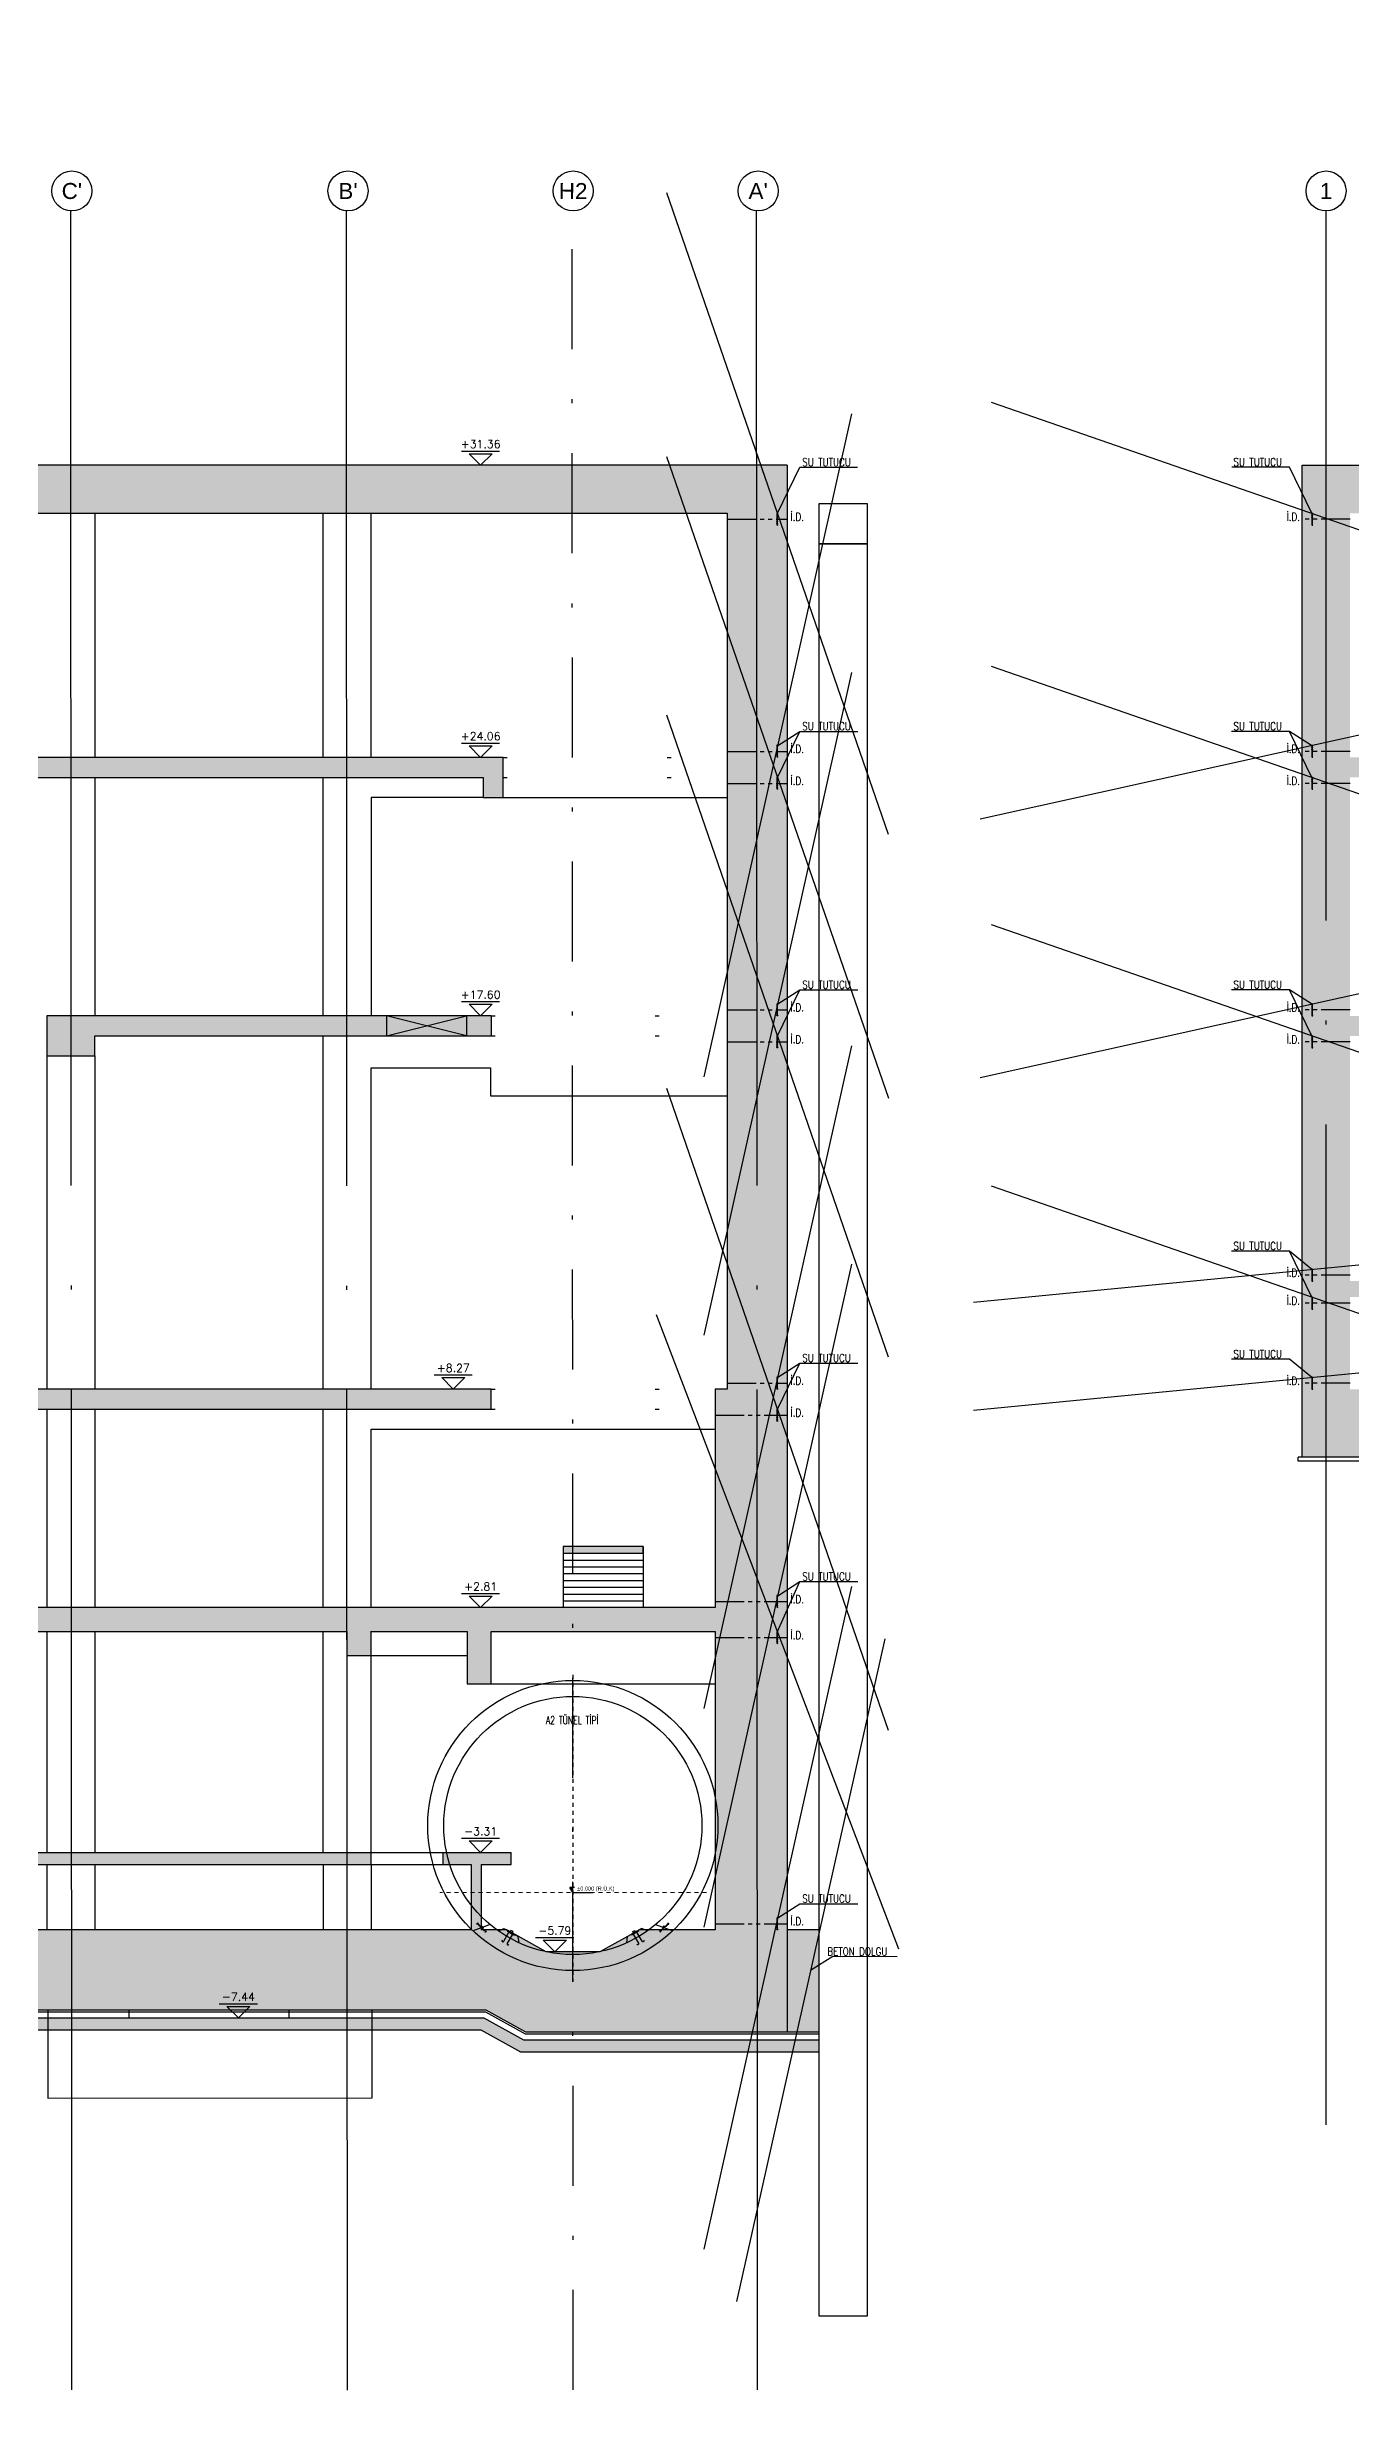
# Model space of a CAD drawing. Header units: millimetres. Extents: x 400408 to 401352, y 4543980 to 4544157.
# Drawn here: x 400601.2 to 400633.8, y 4544012.7 to 4544071.3 of the extents above; entities that cross this region are included whole.
import ezdxf
from ezdxf.enums import TextEntityAlignment as Align

# ---------------------------------------------------------------- set-up
doc = ezdxf.new("R2010")
doc.units = ezdxf.units.MM
for name, pattern in [('ACAD_ISO05W100', [33, 24, -3, 0, -3, 0, -3]), ('AKS', [3, 2.5, -0.25, 0, -0.25]), ('CIZGI', [0.4, 0.25, -0.15]), ('CONTINU', [0]), ('DASHDOT', [1, 0.5, -0.25, 0, -0.25]), ('DASHDOT2', [0.5, 0.25, -0.125, 0, -0.125]), ('Dot', [4, 0, -4]), ('HIDDEN2', [4.7625, 3.175, -1.5875])]:
    doc.linetypes.add(name, pattern=pattern)
for name, color, linetype in [('aks prota', 2, 'AKS'), ('AXIS', 8, 'DASHDOT2'), ('caks prota', 4, 'Continuous'), ('görünüş prota', 4, 'Continuous'), ('inşaat derzi prota', 11, 'Continuous'), ('KALIP', 1, 'Continuous'), ('kesik prota', 2, 'CIZGI'), ('kesit prota', 1, 'Continuous'), ('kesit tarama prota', 252, 'Continuous'), ('KOT', 7, 'Continuous'), ('kot prota', 4, 'Continuous'), ('LINE V2', 7, 'Continuous'), ('not prota', 2, 'Continuous'), ('not yazısı prota', 6, 'Continuous'), ('not çizgisi prota', 4, 'Continuous'), ('OLCU', 5, 'Continuous'), ('PRT-AL-TUNEL_EKSENI', 14, 'DASHDOT2'), ('PRT-CST-rc_level', 6, 'Continuous'), ('PRT-CST-rc_levermark', 4, 'Continuous'), ('st_s_su tutucu', 2, 'Continuous'), ('st_s_ölçü', 4, 'Continuous'), ('taks prota', 7, 'Continuous'), ('WATER STOP_B', 5, 'Continuous')]:
    doc.layers.add(name, color=color, linetype=linetype)
doc.layers.add('PRT-Geo-Axis', color=12, linetype='DASHDOT', lineweight=18)
doc.layers.add('PRT-KD-kazik', color=172, linetype='Continuous', lineweight=25)
doc.styles.add('OLCU', font='romanstw.shx')
doc.styles.add('SIMPLXTW', font='simplxtw.shx', dxfattribs={"width": 0.6, "height": 125})
doc.styles.add('TAKS', font='Arial Unicode.ttf')
doc.styles.add('TEXT250', font='romanstw.shx', dxfattribs={"width": 0.8, "height": 25})
doc.styles.add('TSIMPLEX', font='romanstw.shx')
doc.styles.add('TUNNELCONSULT', font='Arial.ttf')
doc.dimstyles.new('1-50', dxfattribs={"dimtxt": 10, "dimasz": 4, "dimexe": 4, "dimexo": 8, "dimgap": 4, "dimtad": 1, "dimdec": 1, "dimrnd": 0.05, "dimzin": 9, "dimdsep": 46, "dimtxsty": 'OLCU', "dimblk1": 'OBLIQUE', "dimblk2": 'OBLIQUE', "dimsah": 1, "dimcen": 2, "dimdle": 4, "dimclrd": 4, "dimclre": 4, "dimclrt": 3, "dimadec": 1, "dimazin": 0, "dimtfac": 1, "dimtdec": 1, "dimtix": 1, "dimtmove": 2, "dimatfit": 3, "dimldrblk": 'OBLIQUE', "dimfxl": 1, "dimtvp": 1, "dimtolj": 1, "dimtzin": 1, "dimarcsym": 0})

# ---------------------------------------------------------------- blocks, each defined once
blk = doc.blocks.new('KOTK5')
at = {"layer": 'PRT-CST-rc_levermark'}
blk.add_line((217, 160), (-213, 160), dxfattribs=at)
blk.add_lwpolyline([(130, 130), (-130, 130), (0, 0)], close=True, dxfattribs=at)
at = {"layer": 'PRT-CST-rc_level', "style": 'OLCU'}
blk.add_attdef('000.00', text='', height=90, dxfattribs=at).set_placement((0, 193), align=Align.CENTER)
blk = doc.blocks.new('_Oblique')
at = {"layer": 'st_s_ölçü', "lineweight": -2}
blk.add_line((-0.5, -0.5), (0.5, 0.5), dxfattribs=at)
blk = doc.blocks.new('D')
at = {"layer": 'st_s_su tutucu', "linetype": 'CONTINU', "ltscale": 0.2}
for p, q in [((-39988, 52508), (-39993, 52508)), ((-39993, 52508), (-39993, 52507)), ((-39993, 52507), (-39991, 52506)), ((-39991, 52499), (-39992, 52499)), ((-39992, 52499), (-39992, 52498)), ((-39992, 52498), (-39991, 52498)), ((-39991, 52489), (-39992, 52489)), ((-39992, 52489), (-39992, 52488)), ((-39992, 52488), (-39991, 52488)), ((-39991, 52479), (-39992, 52479)), ((-39992, 52479), (-39992, 52478)), ((-39992, 52478), (-39991, 52478)), ((-39991, 52506), (-39991, 52499)), ((-39991, 52498), (-39991, 52489)), ((-39991, 52488), (-39991, 52479)), ((-39991, 52469), (-39991, 52478)), ((-39990, 52506), (-39988, 52507)), ((-39990, 52499), (-39990, 52506)), ((-39989, 52499), (-39990, 52499)), ((-39990, 52489), (-39990, 52498)), ((-39990, 52498), (-39989, 52498)), ((-39989, 52489), (-39990, 52489)), ((-39990, 52479), (-39990, 52488)), ((-39990, 52488), (-39989, 52488)), ((-39989, 52479), (-39990, 52479)), ((-39990, 52478), (-39989, 52478)), ((-39990, 52478), (-39990, 52469)), ((-39989, 52498), (-39989, 52499)), ((-39989, 52488), (-39989, 52489)), ((-39989, 52478), (-39989, 52479)), ((-39988, 52507), (-39988, 52508)), ((-39993, 52449), (-39991, 52450)), ((-39993, 52448), (-39993, 52449)), ((-39988, 52448), (-39993, 52448)), ((-39992, 52468), (-39992, 52469)), ((-39992, 52469), (-39991, 52469)), ((-39991, 52468), (-39992, 52468)), ((-39992, 52458), (-39992, 52459)), ((-39992, 52459), (-39991, 52459)), ((-39991, 52458), (-39992, 52458)), ((-39991, 52459), (-39991, 52468)), ((-39991, 52450), (-39991, 52458)), ((-39990, 52469), (-39989, 52469)), ((-39989, 52468), (-39990, 52468)), ((-39990, 52468), (-39990, 52459)), ((-39990, 52459), (-39989, 52459)), ((-39989, 52458), (-39990, 52458)), ((-39990, 52458), (-39990, 52450)), ((-39990, 52450), (-39988, 52449)), ((-39989, 52469), (-39989, 52468)), ((-39989, 52459), (-39989, 52458)), ((-39988, 52449), (-39988, 52448))]:
    blk.add_line(p, q, dxfattribs=at)
blk = doc.blocks.new('KESITKOT')
at = {"layer": 'KOT', "linetype": 'Continuous'}
h = blk.add_hatch(dxfattribs=at)
h.set_pattern_fill('ANSI31', color=5, scale=200, angle=45, style=0)
h.set_pattern_definition([(90, (63253.653, -35392.017), (25, 5e-15), [])])
h.paths.add_polyline_path([(-150, 260), (0, 260), (0, 0)])
at = {"layer": 'KOT', "color": 4, "linetype": 'Continuous'}
for p, q in [((75, 260), (-150, 260)), ((0, 0), (-150, 260)), ((0, 0), (0, 520)), ((0, 0), (1000, 0))]:
    blk.add_line(p, q, dxfattribs=at)
at = {"layer": 'KOT', "color": 7, "linetype": 'Continuous', "style": 'SIMPLXTW', "width": 0.7}
blk.add_attdef('%%P0.000', (216, 100), '', height=200, dxfattribs=at)
blk = doc.blocks.new('A$C05c5180b')
at = {"layer": 'AXIS', "color": 8, "linetype": 'DASHDOT', "ltscale": 3}
blk.add_line((909, 7722), (909, 60), dxfattribs=at)
at = {"layer": 'KALIP'}
for p, q in [((-1158, 1480), (-1585, 1325)), ((-955, 1324), (-806, 1383)), ((-806, 1383), (-459, 1183)), ((-435, 1024), (-459, 1183)), ((2254, 1024), (2278, 1183)), ((2624, 1383), (2278, 1183)), ((2774, 1324), (2624, 1383)), ((2977, 1480), (3404, 1325))]:
    blk.add_line(p, q, dxfattribs=at)
at = {"layer": 'KALIP', "elevation": 0}
for points in [[(-638, 1333), (-658, 1298), (-606, 1268), (-586, 1303)], [(2457, 1333), (2477, 1298), (2425, 1268), (2405, 1303)]]:
    blk.add_lwpolyline(points, close=True, dxfattribs=at)
at = {"layer": 'KALIP'}
for radius in [3625, 3225]:
    blk.add_circle((909, 3955), radius, dxfattribs=at)
at = {"layer": 'LINE V2', "color": 4, "elevation": 0}
for points in [[(-861, 1086, 1), (-818, 1061), (-696, 1274, -0.414214), (-668, 1281), (-616, 1251, -0.414214), (-609, 1224), (-731, 1011, 1), (-688, 986, -1)], [(2680, 1086, -1), (2637, 1061), (2514, 1274, 0.414214), (2487, 1281), (2435, 1251, 0.414214), (2428, 1224), (2550, 1011, -1), (2507, 986, 1)]]:
    blk.add_lwpolyline(points, format="xyb", dxfattribs=at)
for points in [[(-729, 1316), (-556, 1216), (-546, 1233), (-719, 1333)], [(2548, 1316), (2374, 1216), (2364, 1233), (2538, 1333)]]:
    blk.add_lwpolyline(points, close=True, dxfattribs=at)
at = {"layer": 'PRT-Geo-Axis', "linetype": 'DASHDOT', "ltscale": 3}
blk.add_line((4252, 2280), (-2415, 2280), dxfattribs=at)
at = {"layer": 'WATER STOP_B', "color": 3}
for points in [[(-1339, 1405, 0.57735), (-1339, 1408), (-1368, 1436, 0.57735), (-1371, 1435), (-1378, 1408, -0.57735), (-1381, 1407), (-1419, 1444), (-1424, 1439), (-1427, 1443), (-1422, 1447), (-1450, 1474), (-1454, 1469), (-1458, 1472), (-1453, 1477), (-1470, 1493), (-1488, 1490), (-1492, 1494), (-1467, 1520), (-1463, 1515), (-1466, 1498), (-1449, 1481), (-1444, 1486), (-1441, 1483), (-1445, 1478), (-1418, 1452), (-1414, 1457), (-1410, 1453), (-1415, 1448), (-1383, 1418, 0.57735), (-1380, 1419), (-1374, 1445, -0.57735), (-1370, 1446), (-1329, 1405, -0.57735), (-1330, 1402), (-1355, 1395, 0.57735), (-1356, 1392), (-1324, 1361), (-1320, 1366), (-1316, 1363), (-1321, 1358), (-1294, 1332), (-1289, 1337), (-1285, 1333), (-1290, 1328), (-1273, 1312), (-1255, 1316), (-1251, 1312), (-1276, 1286), (-1280, 1290), (-1277, 1308), (-1294, 1324), (-1299, 1319), (-1302, 1323), (-1298, 1327), (-1325, 1354), (-1330, 1349), (-1333, 1352), (-1328, 1357), (-1366, 1394, -0.57735), (-1366, 1397)], [(3158, 1405, -0.57735), (3157, 1408), (3186, 1436, -0.57735), (3190, 1435), (3196, 1408, 0.57735), (3200, 1407), (3238, 1444), (3242, 1439), (3246, 1443), (3241, 1447), (3268, 1474), (3273, 1469), (3277, 1472), (3272, 1477), (3289, 1493), (3307, 1490), (3311, 1494), (3286, 1520), (3282, 1515), (3285, 1498), (3268, 1481), (3263, 1486), (3260, 1483), (3264, 1478), (3237, 1452), (3232, 1457), (3229, 1453), (3234, 1448), (3202, 1418, -0.57735), (3199, 1419), (3193, 1445, 0.57735), (3189, 1446), (3148, 1405, 0.57735), (3148, 1402), (3174, 1395, -0.57735), (3174, 1392), (3143, 1361), (3138, 1366), (3135, 1363), (3140, 1358), (3112, 1332), (3108, 1337), (3104, 1333), (3109, 1328), (3092, 1312), (3074, 1316), (3070, 1312), (3095, 1286), (3099, 1290), (3096, 1308), (3113, 1324), (3118, 1319), (3121, 1323), (3117, 1327), (3144, 1354), (3148, 1349), (3152, 1352), (3147, 1357), (3185, 1394, 0.57735), (3184, 1397)]]:
    blk.add_lwpolyline(points, format="xyb", close=True, dxfattribs=at)
at = {"layer": 'OLCU'}
ref = blk.add_blockref('KESITKOT', (909, 2280), dxfattribs=dict(at, xscale=0.4999999999987873, yscale=0.4999999999987873, zscale=0.4999999999987873))
ref.add_attrib('%%P0.000', '%%P0.000 (R.Ü.K)', (1017, 2330), dxfattribs={"layer": 'KOT', "color": 1, "linetype": 'Continuous', "height": 100, "style": 'TUNNELCONSULT'})
at = {"layer": 'not prota', "style": 'TEXT250', "width": 0.7}
blk.add_text('A2 TÜNEL TİPİ', height=200, dxfattribs=at).set_placement((891, 6585), align=Align.MIDDLE_CENTER)

msp = doc.modelspace()

# ---------------------------------------------------------------- hatches: boundary and pattern name
at = {"layer": 'kesit tarama prota'}
h = msp.add_hatch(color=256, dxfattribs=at)
h.dxf.hatch_style = 1
h.paths.add_polyline_path([(400719.007, 4544024.228), (400694.741, 4544024.228), (400694.741, 4544025.858), (400740.506, 4544025.858), (400740.506, 4544024.228), (400720.347, 4544024.228), (400720.347, 4544021.678), (400753.947, 4544021.678), (400753.947, 4544024.228), (400753.947, 4544037.738), (400753.922, 4544037.738), (400753.922, 4544040.038), (400754.422, 4544040.038), (400754.422, 4544040.238), (400756.801, 4544040.238), (400756.801, 4544037.738), (400753.947, 4544037.738), (400753.947, 4544036.038), (400773.976, 4544036.038), (400775.185, 4544032.288), (400783.283, 4544032.288), (400783.283, 4544060.828), (400775.181, 4544060.828), (400775.181, 4544063.488), (400772.583, 4544063.488), (400772.583, 4544060.828), (400768.283, 4544060.828), (400768.283, 4544063.998), (400767.983, 4544063.998), (400767.983, 4544059.628), (400772.383, 4544059.628), (400772.383, 4544053.528), (400772.383, 4544053.028), (400772.383, 4544047.068), (400772.383, 4544046.568), (400772.383, 4544037.738), (400757.101, 4544037.738), (400757.101, 4544040.038), (400770.583, 4544040.038), (400770.583, 4544040.438), (400754.222, 4544040.438), (400754.222, 4544040.238), (400753.922, 4544040.238), (400753.922, 4544040.628), (400753.622, 4544040.628), (400753.622, 4544040.798), (400753.322, 4544040.798), (400753.322, 4544040.968), (400753.022, 4544040.968), (400753.022, 4544041.138), (400752.722, 4544041.138), (400752.722, 4544041.308), (400752.422, 4544041.308), (400752.422, 4544041.478), (400752.122, 4544041.478), (400752.122, 4544041.648), (400751.822, 4544041.648), (400751.822, 4544041.818), (400751.522, 4544041.818), (400751.522, 4544041.988), (400751.222, 4544041.988), (400751.222, 4544042.158), (400750.922, 4544042.158), (400750.922, 4544042.328), (400750.622, 4544042.328), (400750.622, 4544042.498), (400750.322, 4544042.498), (400750.322, 4544042.668), (400749.122, 4544042.668), (400749.122, 4544042.838), (400748.822, 4544042.838), (400748.822, 4544043.008), (400748.522, 4544043.008), (400748.522, 4544043.178), (400748.222, 4544043.178), (400748.222, 4544043.348), (400747.922, 4544043.348), (400747.922, 4544043.518), (400747.622, 4544043.518), (400747.622, 4544043.688), (400747.322, 4544043.688), (400747.322, 4544043.858), (400747.022, 4544043.858), (400747.022, 4544044.028), (400746.722, 4544044.028), (400746.722, 4544044.198), (400746.422, 4544044.198), (400746.422, 4544044.368), (400746.122, 4544044.368), (400746.122, 4544044.538), (400745.822, 4544044.538), (400745.822, 4544044.708), (400745.522, 4544044.708), (400745.522, 4544044.878), (400744.322, 4544044.878), (400744.322, 4544045.048), (400744.022, 4544045.048), (400744.022, 4544045.218), (400743.722, 4544045.218), (400743.722, 4544045.388), (400743.422, 4544045.388), (400743.422, 4544045.558), (400743.122, 4544045.558), (400743.122, 4544045.728), (400742.822, 4544045.728), (400742.822, 4544045.898), (400742.522, 4544045.898), (400742.522, 4544046.068), (400742.222, 4544046.068), (400742.222, 4544046.238), (400741.922, 4544046.238), (400741.922, 4544046.408), (400741.622, 4544046.408), (400741.622, 4544046.578), (400741.322, 4544046.578), (400741.322, 4544046.748), (400741.022, 4544046.748), (400741.022, 4544046.918), (400740.722, 4544046.918), (400740.722, 4544047.068), (400725.497, 4544047.068), (400725.497, 4544052.978), (400725.197, 4544052.978), (400725.197, 4544047.068), (400719.197, 4544047.068), (400719.197, 4544052.978), (400718.897, 4544052.978), (400718.897, 4544047.068), (400718.897, 4544046.968), (400718.647, 4544046.968), (400718.647, 4544047.068), (400703.387, 4544047.068), (400703.387, 4544046.568), (400738.171, 4544046.568), (400738.171, 4544045.068), (400742.493, 4544045.068), (400750.513, 4544040.438), (400705.687, 4544040.438), (400705.687, 4544040.038), (400751.001, 4544040.038), (400751.001, 4544037.738), (400730.217, 4544037.738), (400730.217, 4544039.988), (400729.917, 4544039.988), (400729.917, 4544037.738), (400712.917, 4544037.738), (400712.917, 4544039.988), (400712.617, 4544039.988), (400712.617, 4544037.738), (400705.787, 4544037.738), (400705.787, 4544036.738), (400750.885, 4544036.738), (400750.885, 4544032.278), (400705.787, 4544032.278), (400705.787, 4544030.778), (400703.687, 4544030.778), (400703.687, 4544032.278), (400686.376, 4544032.278), (400686.376, 4544032.078), (400686.076, 4544032.078), (400686.076, 4544032.468), (400685.786, 4544032.468), (400685.786, 4544032.638), (400685.496, 4544032.638), (400685.496, 4544032.808), (400685.206, 4544032.808), (400685.206, 4544032.978), (400684.916, 4544032.978), (400684.916, 4544033.148), (400684.626, 4544033.148), (400684.626, 4544033.318), (400684.336, 4544033.318), (400684.336, 4544033.488), (400684.046, 4544033.488), (400684.046, 4544033.658), (400683.756, 4544033.658), (400683.756, 4544033.828), (400683.466, 4544033.828), (400683.466, 4544033.998), (400683.176, 4544033.998), (400683.176, 4544034.168), (400682.886, 4544034.168), (400682.886, 4544034.338), (400682.596, 4544034.338), (400682.596, 4544034.508), (400682.306, 4544034.508), (400682.306, 4544034.678), (400682.016, 4544034.678), (400682.016, 4544034.848), (400681.726, 4544034.848), (400681.726, 4544035.018), (400680.236, 4544035.018), (400680.236, 4544035.188), (400679.946, 4544035.188), (400679.946, 4544035.358), (400679.656, 4544035.358), (400679.656, 4544035.528), (400679.366, 4544035.528), (400679.366, 4544035.698), (400679.076, 4544035.698), (400679.076, 4544035.868), (400678.786, 4544035.868), (400678.786, 4544036.038), (400678.496, 4544036.038), (400678.496, 4544036.208), (400678.206, 4544036.208), (400678.206, 4544036.378), (400677.916, 4544036.378), (400677.916, 4544036.548), (400677.626, 4544036.548), (400677.626, 4544036.718), (400677.336, 4544036.718), (400677.336, 4544036.888), (400677.046, 4544036.888), (400677.046, 4544037.058), (400676.756, 4544037.058), (400676.756, 4544037.228), (400676.466, 4544037.228), (400676.466, 4544037.398), (400676.176, 4544037.398), (400676.176, 4544037.568), (400675.886, 4544037.568), (400675.886, 4544037.738), (400674.396, 4544037.738), (400674.396, 4544037.908), (400674.106, 4544037.908), (400674.106, 4544038.078), (400673.816, 4544038.078), (400673.816, 4544038.248), (400673.526, 4544038.248), (400673.526, 4544038.418), (400673.236, 4544038.418), (400673.236, 4544038.588), (400672.946, 4544038.588), (400672.946, 4544038.758), (400672.656, 4544038.758), (400672.656, 4544038.928), (400672.366, 4544038.928), (400672.366, 4544039.098), (400672.076, 4544039.098), (400672.076, 4544039.268), (400671.786, 4544039.268), (400671.786, 4544039.438), (400671.496, 4544039.438), (400671.496, 4544039.608), (400671.206, 4544039.608), (400671.206, 4544039.778), (400670.916, 4544039.778), (400670.916, 4544039.948), (400670.626, 4544039.948), (400670.626, 4544040.118), (400670.336, 4544040.118), (400670.336, 4544040.288), (400670.046, 4544040.288), (400670.046, 4544040.438), (400643.483, 4544040.438), (400643.483, 4544046.568), (400651.033, 4544046.568), (400651.033, 4544047.068), (400643.483, 4544047.068), (400643.483, 4544053.028), (400679.943, 4544053.028), (400679.943, 4544053.528), (400643.483, 4544053.528), (400643.483, 4544059.628), (400661.79, 4544059.628), (400661.79, 4544062.208), (400661.49, 4544062.208), (400661.49, 4544060.828), (400643.283, 4544060.828), (400643.283, 4544061.358), (400640.683, 4544061.358), (400640.683, 4544060.828), (400632.583, 4544060.828), (400632.583, 4544036.038), (400644.373, 4544036.038), (400645.583, 4544032.288), (400652.333, 4544032.288), (400653.542, 4544036.038), (400669.334, 4544036.038), (400672.014, 4544030.678), (400681.302, 4544030.678), (400681.302, 4544032.278), (400680.236, 4544032.278), (400680.236, 4544034.818), (400681.382, 4544034.818), (400685.776, 4544032.242), (400685.776, 4544031.248), (400684.359, 4544031.248), (400684.359, 4544031.878), (400683.204, 4544031.878), (400683.204, 4544032.278), (400681.302, 4544032.278), (400681.302, 4544030.678), (400681.302, 4544024.228), (400681.302, 4544021.678), (400719.007, 4544021.678)])
h.paths.add_polyline_path([(400693.041, 4544026.158), (400693.041, 4544025.858), (400694.316, 4544025.858), (400694.316, 4544024.228), (400693.227, 4544024.228), (400691.544, 4544023.678), (400689.264, 4544023.678), (400687.581, 4544024.228), (400684.364, 4544024.228), (400684.364, 4544030.378), (400689.807, 4544030.378), (400689.807, 4544031.678), (400703.087, 4544031.678), (400703.087, 4544030.178), (400706.387, 4544030.178), (400706.387, 4544031.678), (400750.885, 4544031.678), (400750.885, 4544024.228), (400747.668, 4544024.228), (400745.985, 4544023.678), (400743.705, 4544023.678), (400742.022, 4544024.228), (400740.933, 4544024.228), (400740.933, 4544025.858), (400742.208, 4544025.858), (400742.208, 4544026.158)], flags=16)
h.paths.add_polyline_path([(400689.207, 4544030.778), (400686.076, 4544030.778), (400686.076, 4544031.878), (400686.576, 4544031.878), (400686.576, 4544032.078), (400689.207, 4544032.078)], flags=16)
h.paths.add_polyline_path([(400679.936, 4544032.278), (400673.714, 4544032.278), (400673.714, 4544037.138), (400673.714, 4544037.738), (400668.527, 4544037.738), (400668.527, 4544040.238), (400669.736, 4544040.238), (400673.714, 4544037.906), (400673.714, 4544037.738), (400673.714, 4544037.138), (400674.932, 4544037.138), (400679.936, 4544034.249)], flags=16)
h.paths.add_polyline_path([(400668.227, 4544037.738), (400650.933, 4544037.738), (400650.633, 4544037.738), (400650.633, 4544033.988), (400647.283, 4544033.988), (400647.283, 4544037.738), (400646.983, 4544037.738), (400643.483, 4544037.738), (400643.483, 4544040.038), (400668.227, 4544040.038)], flags=16)
h.paths.add_polyline_path([(400738.771, 4544045.568), (400738.771, 4544046.868), (400740.404, 4544046.868), (400742.627, 4544045.608), (400742.627, 4544045.568)], flags=16)
h.paths.add_polyline_path([(400744.322, 4544044.59), (400744.322, 4544044.678), (400745.169, 4544044.678), (400748.822, 4544042.608), (400748.822, 4544041.992)], flags=16)
h.paths.add_polyline_path([(400749.122, 4544041.818), (400749.122, 4544042.468), (400749.969, 4544042.468), (400753.622, 4544040.398), (400753.622, 4544037.738), (400751.501, 4544037.738), (400751.501, 4544040.445)], flags=16)
h.paths.add_polyline_path([(400642.883, 4544037.738), (400639.483, 4544037.738), (400639.483, 4544059.628), (400640.983, 4544059.628), (400640.983, 4544061.058), (400642.883, 4544061.058)], flags=16)
h.paths.add_polyline_path([(400638.983, 4544037.738), (400633.783, 4544037.738), (400633.783, 4544040.038), (400638.983, 4544040.038)], flags=16)
h.paths.add_polyline_path([(400638.983, 4544040.438), (400633.783, 4544040.438), (400633.783, 4544046.568), (400638.983, 4544046.568)], flags=16)
h.paths.add_polyline_path([(400638.983, 4544047.068), (400633.783, 4544047.068), (400633.783, 4544053.028), (400638.983, 4544053.028)], flags=16)
h.paths.add_polyline_path([(400638.983, 4544053.528), (400633.783, 4544053.528), (400633.783, 4544059.628), (400638.983, 4544059.628)], flags=16)
h.paths.add_polyline_path([(400772.985, 4544037.738), (400772.985, 4544063.288), (400774.881, 4544063.288), (400774.881, 4544059.628), (400776.385, 4544059.628), (400776.385, 4544037.738)], flags=16)
h.paths.add_polyline_path([(400776.885, 4544033.988), (400776.885, 4544040.038), (400782.083, 4544040.038), (400782.083, 4544037.738), (400782.083, 4544033.988)], flags=16)
h.paths.add_polyline_path([(400776.885, 4544040.438), (400776.885, 4544046.568), (400782.083, 4544046.568), (400782.083, 4544040.438)], flags=16)
h.paths.add_polyline_path([(400776.885, 4544047.068), (400776.885, 4544053.028), (400782.083, 4544053.028), (400782.083, 4544047.068)], flags=16)
h.paths.add_polyline_path([(400776.885, 4544053.528), (400776.885, 4544059.628), (400782.083, 4544059.628), (400782.083, 4544053.528)], flags=16)
h = msp.add_hatch(color=256, dxfattribs=at)
h.dxf.hatch_style = 1
h.paths.add_polyline_path([(400619.718, 4544060.828), (400575.632, 4544060.828), (400575.632, 4544059.628), (400618.218, 4544059.628), (400618.218, 4544037.738), (400617.918, 4544037.738), (400617.918, 4544032.278), (400600.268, 4544032.278), (400600.268, 4544031.678), (400608.717, 4544031.678), (400608.717, 4544031.078), (400609.318, 4544031.078), (400609.318, 4544031.678), (400611.718, 4544031.678), (400611.718, 4544030.378), (400612.318, 4544030.378), (400612.318, 4544031.678), (400617.918, 4544031.678), (400617.918, 4544024.228), (400616.026, 4544024.228), (400615.037, 4544023.678), (400613.697, 4544023.678), (400612.708, 4544024.228), (400612.067, 4544024.228), (400612.067, 4544025.858), (400612.818, 4544025.858), (400612.818, 4544026.158), (400611.118, 4544026.158), (400611.118, 4544025.858), (400611.817, 4544025.858), (400611.817, 4544024.228), (400600.792, 4544024.228), (400600.792, 4544022.228), (400612.189, 4544022.228), (400613.178, 4544021.678), (400615.556, 4544021.678), (400616.545, 4544021.678), (400619.718, 4544021.678)])
h = msp.add_hatch(color=256, dxfattribs=at)
h.dxf.hatch_style = 1
h.paths.add_polyline_path([(400612.618, 4544053.528), (400575.632, 4544053.528), (400575.632, 4544052.728), (400578.518, 4544052.728), (400578.518, 4544053.028), (400612.118, 4544053.028), (400612.118, 4544052.528), (400612.618, 4544052.528)])
h = msp.add_hatch(color=256, dxfattribs=at)
h.dxf.hatch_style = 1
h.paths.add_polyline_path([(400612.318, 4544047.068), (400601.218, 4544047.068), (400601.218, 4544046.068), (400602.418, 4544046.068), (400602.418, 4544046.568), (400612.318, 4544046.568)])
h = msp.add_hatch(color=256, dxfattribs=at)
h.dxf.hatch_style = 1
h.paths.add_polyline_path([(400612.318, 4544037.738), (400577.018, 4544037.738), (400577.018, 4544021.678), (400583.032, 4544021.678), (400584.027, 4544022.228), (400595.992, 4544022.228), (400595.992, 4544024.228), (400584.917, 4544024.228), (400584.917, 4544025.858), (400585.618, 4544025.858), (400585.618, 4544026.158), (400583.918, 4544026.158), (400583.918, 4544025.858), (400584.667, 4544025.858), (400584.667, 4544024.228), (400584.027, 4544024.228), (400583.032, 4544023.675), (400581.702, 4544023.675), (400580.708, 4544024.228), (400578.818, 4544024.228), (400578.818, 4544031.678), (400596.468, 4544031.678), (400596.468, 4544032.278), (400578.818, 4544032.278), (400578.818, 4544036.738), (400588.618, 4544036.738), (400588.618, 4544037.238), (400612.318, 4544037.238)])
h = msp.add_hatch(color=256, dxfattribs=at)
h.dxf.hatch_style = 1
h.paths.add_polyline_path([(400616.118, 4544033.808), (400614.118, 4544033.808), (400614.118, 4544033.638), (400616.118, 4544033.638)], flags=17)
h = msp.add_hatch(color=256, dxfattribs=at)
h.dxf.hatch_style = 1
h.paths.add_polyline_path([(400609.318, 4544026.158), (400587.418, 4544026.158), (400587.418, 4544025.858), (400609.318, 4544025.858)])
h = msp.add_hatch(color=256, dxfattribs=at)
h.dxf.hatch_style = 1
h.paths.add_polyline_path([(400620.518, 4544024.228), (400619.72, 4544024.228), (400619.72, 4544021.678), (400620.518, 4544021.678)])
h = msp.add_hatch(dxfattribs=at)
h.set_pattern_fill('AR-CONC', color=253, scale=0.001)
h.set_pattern_definition([(50, (401030.68156, 4543716.28813), (0.18218467, -0.015939086), [0.01905, -0.20955]), (355, (401030.68156, 4543716.28813), (-0.03524342, 0.191056845), [0.01524, -0.167640584]), (100.451445, (401030.69674, 4543716.2868), (0.146941247, 0.17511775), [0.01619001, -0.178090245]), (46.1842, (401030.68156, 4543716.33893), (0.27107904, -0.04204233), [0.028575, -0.314325]), (96.63556, (401030.70415, 4543716.33543), (0.23740413, 0.24742612), [0.02428502, -0.26713561]), (351.18415, (401030.68156, 4543716.33893), (0.23740413, 0.24742612), [0.02285997, -0.25145973]), (21, (401030.70696, 4543716.32623), (0.15161439, -0.1022652), [0.01905, -0.20955]), (326, (401030.70696, 4543716.32623), (0.06180203, 0.184187966), [0.01524, -0.16764]), (71.451445, (401030.7196, 4543716.3177), (0.21341642, 0.08192277), [0.01619001, -0.17808994]), (37.5, (401030.68156, 4543716.28813), (0.003088603, 0.084555039), [0, -0.165608, 0, -0.17018, 0, -0.168275]), (7.5, (401030.68156, 4543716.28813), (0.066819663, 0.100180575), [0, -0.097028, 0, -0.161798, 0, -0.064135]), (327.5, (401030.624915, 4543716.28813), (0.135590595, -0.005728744), [0, -0.0635, 0, -0.19812, 0, -0.26289]), (317.5, (401030.59952, 4543716.28813), (0.148129181, 0.02542649), [0, -0.08255, 0, -0.131572, 0, -0.18669])])
h.paths.add_polyline_path([(400612.137, 4544022.028), (400584.079, 4544022.028), (400583.083, 4544021.475), (400581.65, 4544021.475), (400580.656, 4544021.478), (400576.218, 4544021.478), (400576.218, 4544021.178), (400580.578, 4544021.178), (400581.573, 4544021.175), (400583.161, 4544021.175), (400584.157, 4544021.728), (400612.059, 4544021.728), (400613.049, 4544021.178), (400615.685, 4544021.178), (400616.674, 4544021.178), (400620.518, 4544021.178), (400620.518, 4544021.478), (400616.597, 4544021.478), (400615.607, 4544021.478), (400613.126, 4544021.478)])

# ---------------------------------------------------------------- linework, layer by layer
at = {"layer": 'aks prota', "ltscale": 10}
for p, q in [((400601.842, 4544012.727), (400601.817, 4544067.182)), ((400608.726, 4544012.723), (400608.701, 4544067.178)), ((400618.976, 4544012.727), (400618.951, 4544067.182)), ((400633.183, 4544019.353), (400633.183, 4544067.182))]:
    msp.add_line(p, q, dxfattribs=at)
at = {"layer": 'caks prota', "ltscale": 0.05}
for centre in [(400601.842, 4544067.682), (400608.742, 4544067.682), (400614.368, 4544067.682), (400618.992, 4544067.682), (400633.181, 4544067.682)]:
    msp.add_circle(centre, 0.5, dxfattribs=at)
at = {"layer": 'görünüş prota'}
for p, q in [((400602.418, 4544059.628), (400602.418, 4544053.528)), ((400608.118, 4544053.528), (400608.118, 4544059.628)), ((400609.318, 4544053.528), (400609.318, 4544059.628)), ((400602.418, 4544053.028), (400602.418, 4544047.068)), ((400608.118, 4544047.068), (400608.118, 4544053.028)), ((400608.118, 4544037.738), (400608.118, 4544046.568)), ((400601.218, 4544046.068), (400601.218, 4544037.738)), ((400602.418, 4544046.068), (400602.418, 4544037.738)), ((400612.302, 4544045.768), (400612.302, 4544045.068)), ((400601.218, 4544037.238), (400601.218, 4544032.278)), ((400602.418, 4544037.238), (400602.418, 4544032.278)), ((400608.118, 4544032.278), (400608.118, 4544037.238)), ((400601.218, 4544031.678), (400601.218, 4544026.158)), ((400602.418, 4544031.678), (400602.418, 4544026.158)), ((400608.118, 4544026.158), (400608.118, 4544031.678)), ((400609.318, 4544026.158), (400609.318, 4544031.078)), ((400601.218, 4544025.858), (400601.218, 4544024.228)), ((400602.418, 4544025.858), (400602.418, 4544024.228)), ((400608.118, 4544025.858), (400608.118, 4544024.228)), ((400609.318, 4544025.858), (400609.318, 4544024.228))]:
    msp.add_line(p, q, dxfattribs=at)
at = {"layer": 'görünüş prota', "color": 4}
for p, q in [((400614.118, 4544033.808), (400614.118, 4544032.278)), ((400616.118, 4544033.808), (400616.118, 4544032.278))]:
    msp.add_line(p, q, dxfattribs=at)
at = {"layer": 'görünüş prota', "color": 4, "linetype": 'Dot'}
for points in [[(400612.618, 4544053.528), (400618.218, 4544053.528)], [(400612.618, 4544053.028), (400618.218, 4544053.028)], [(400612.318, 4544047.068), (400618.218, 4544047.068)], [(400612.318, 4544046.568), (400618.218, 4544046.568)], [(400612.318, 4544037.738), (400617.918, 4544037.738)], [(400612.318, 4544037.238), (400617.918, 4544037.238)]]:
    msp.add_lwpolyline(points, dxfattribs=at)
at = {"layer": 'görünüş prota'}
for points in [[(400612.118, 4544052.528), (400609.318, 4544052.528), (400609.318, 4544047.068)], [(400612.618, 4544052.528), (400618.218, 4544052.528)], [(400609.318, 4544037.738), (400609.318, 4544045.768), (400612.302, 4544045.768)], [(400612.302, 4544045.068), (400618.218, 4544045.068)], [(400609.318, 4544032.278), (400609.318, 4544036.738), (400617.918, 4544036.738)], [(400632.583, 4544036.038), (400632.483, 4544036.038)], [(400677.921, 4544030.578), (400671.952, 4544030.578), (400669.272, 4544035.938), (400653.604, 4544035.938), (400652.394, 4544032.188), (400645.521, 4544032.188), (400644.311, 4544035.938), (400632.483, 4544035.938), (400632.483, 4544036.038)], [(400609.318, 4544031.078), (400611.718, 4544031.078)], [(400612.318, 4544030.378), (400617.918, 4544030.378)], [(400576.218, 4544021.628), (400580.695, 4544021.628), (400581.689, 4544021.625), (400583.044, 4544021.625), (400584.04, 4544022.178), (400612.176, 4544022.178), (400613.165, 4544021.628), (400615.568, 4544021.628), (400616.558, 4544021.628), (400620.518, 4544021.628)], [(400576.218, 4544021.478), (400580.656, 4544021.478), (400581.65, 4544021.475), (400583.083, 4544021.475), (400584.079, 4544022.028), (400612.137, 4544022.028), (400613.126, 4544021.478), (400615.607, 4544021.478), (400616.597, 4544021.478), (400620.518, 4544021.478)], [(400601.242, 4544022.226), (400601.242, 4544020.023), (400609.342, 4544020.025), (400609.342, 4544022.228)], [(400603.268, 4544022.228), (400603.268, 4544022.025), (400607.268, 4544022.025), (400607.268, 4544022.228)], [(400576.218, 4544021.178), (400580.578, 4544021.178), (400581.573, 4544021.175), (400583.161, 4544021.175), (400584.157, 4544021.728), (400612.059, 4544021.728), (400613.049, 4544021.178), (400615.685, 4544021.178), (400616.674, 4544021.178), (400620.518, 4544021.178), (400620.518, 4544021.628)]]:
    msp.add_lwpolyline(points, dxfattribs=at)
at = {"layer": 'görünüş prota', "color": 4}
for points in [[(400614.118, 4544033.468), (400616.118, 4544033.468)], [(400614.118, 4544033.298), (400616.118, 4544033.298)], [(400614.118, 4544033.128), (400616.118, 4544033.128)], [(400614.118, 4544032.958), (400616.118, 4544032.958)], [(400614.118, 4544032.788), (400616.118, 4544032.788)], [(400614.118, 4544032.618), (400616.118, 4544032.618)], [(400614.118, 4544032.448), (400616.118, 4544032.448)]]:
    msp.add_lwpolyline(points, dxfattribs=at)
at = {"layer": 'görünüş prota', "linetype": 'HIDDEN2'}
for points in [[(400609.318, 4544026.158), (400611.118, 4544026.158)], [(400609.318, 4544025.858), (400611.118, 4544025.858)]]:
    msp.add_lwpolyline(points, dxfattribs=at)
at = {"layer": 'inşaat derzi prota', "linetype": 'ACAD_ISO05W100', "ltscale": 0.03}
for points in [[(400618.218, 4544059.477), (400619.718, 4544059.477)], [(400633.783, 4544059.478), (400632.583, 4544059.478)], [(400618.218, 4544053.678), (400619.718, 4544053.678)], [(400633.783, 4544053.678), (400632.583, 4544053.678)], [(400618.218, 4544052.878), (400619.718, 4544052.878)], [(400633.783, 4544052.878), (400632.583, 4544052.878)], [(400618.218, 4544047.218), (400619.718, 4544047.218)], [(400633.783, 4544047.218), (400632.583, 4544047.218)], [(400618.218, 4544046.418), (400619.718, 4544046.418)], [(400633.783, 4544046.418), (400632.583, 4544046.418)], [(400633.783, 4544040.588), (400632.583, 4544040.588)], [(400633.783, 4544039.888), (400632.583, 4544039.888)], [(400618.218, 4544037.888), (400619.718, 4544037.888)], [(400633.783, 4544037.888), (400632.583, 4544037.888)], [(400617.918, 4544037.088), (400619.718, 4544037.088)], [(400617.918, 4544032.428), (400619.718, 4544032.428)], [(400617.918, 4544031.528), (400619.718, 4544031.528)], [(400617.918, 4544024.378), (400619.718, 4544024.378)]]:
    msp.add_lwpolyline(points, dxfattribs=at)
at = {"layer": 'kesik prota', "ltscale": 10}
msp.add_lwpolyline([(400609.702, 4544047.068), (400609.702, 4544046.568), (400611.702, 4544047.068), (400611.702, 4544046.568), (400609.702, 4544047.068)], dxfattribs=at)
at = {"layer": 'kesit prota', "color": 1}
for p, q in [((400619.718, 4544060.828), (400619.718, 4544021.678)), ((400612.318, 4544047.068), (400612.318, 4544046.568)), ((400587.418, 4544026.158), (400609.318, 4544026.158)), ((400609.318, 4544025.858), (400609.318, 4544026.158)), ((400611.118, 4544026.158), (400612.818, 4544026.158)), ((400611.118, 4544025.858), (400611.118, 4544026.158)), ((400612.818, 4544025.858), (400612.818, 4544026.158)), ((400587.418, 4544025.858), (400609.318, 4544025.858)), ((400611.118, 4544025.858), (400611.817, 4544025.858)), ((400611.817, 4544025.858), (400611.817, 4544024.228)), ((400612.067, 4544025.858), (400612.818, 4544025.858)), ((400612.067, 4544025.858), (400612.067, 4544024.228))]:
    msp.add_line(p, q, dxfattribs=at)
for points in [[(400619.718, 4544060.828), (400575.632, 4544060.828)], [(400575.632, 4544059.628), (400618.218, 4544059.628), (400618.218, 4544037.738), (400617.918, 4544037.738), (400617.918, 4544032.278), (400600.268, 4544032.278), (400600.268, 4544031.678), (400608.707, 4544031.678)], [(400575.632, 4544053.528), (400575.632, 4544052.728), (400578.518, 4544052.728), (400578.518, 4544053.028), (400612.118, 4544053.028), (400612.118, 4544052.528), (400612.618, 4544052.528), (400612.618, 4544053.528), (400575.632, 4544053.528)], [(400584.667, 4544024.228), (400584.027, 4544024.228), (400583.032, 4544023.675), (400581.702, 4544023.675), (400580.708, 4544024.228), (400578.818, 4544024.228), (400578.818, 4544031.678), (400596.468, 4544031.678), (400596.468, 4544032.278), (400578.818, 4544032.278), (400578.818, 4544036.738), (400588.618, 4544036.738), (400588.618, 4544037.238), (400612.318, 4544037.238), (400612.318, 4544037.738), (400577.018, 4544037.738), (400577.018, 4544021.678), (400583.032, 4544021.678), (400584.027, 4544022.228)], [(400608.717, 4544031.678), (400608.717, 4544031.078), (400609.318, 4544031.078), (400609.318, 4544031.678)], [(400609.307, 4544031.678), (400611.718, 4544031.678), (400611.718, 4544030.378), (400612.318, 4544030.378), (400612.318, 4544031.678), (400617.918, 4544031.678), (400617.918, 4544024.228), (400616.026, 4544024.228), (400615.037, 4544023.678), (400613.697, 4544023.678), (400612.708, 4544024.228), (400612.067, 4544024.228)], [(400611.817, 4544024.228), (400600.792, 4544024.228), (400600.792, 4544022.228), (400612.189, 4544022.228), (400613.178, 4544021.678), (400615.556, 4544021.678), (400616.545, 4544021.678), (400619.718, 4544021.678)], [(400619.718, 4544021.678), (400620.518, 4544021.678), (400620.518, 4544024.228), (400619.718, 4544024.228)]]:
    msp.add_lwpolyline(points, dxfattribs=at)
at = {"layer": 'kesit prota'}
for points in [[(400644.373, 4544036.038), (400632.583, 4544036.038), (400632.583, 4544060.828), (400640.683, 4544060.828)], [(400612.318, 4544047.068), (400601.218, 4544047.068), (400601.218, 4544046.068), (400602.418, 4544046.068), (400602.418, 4544046.568), (400612.318, 4544046.568)]]:
    msp.add_lwpolyline(points, dxfattribs=at)
at = {"layer": 'kesit prota', "color": 1}
msp.add_lwpolyline([(400614.118, 4544033.808), (400614.118, 4544033.638), (400616.118, 4544033.638), (400616.118, 4544033.808)], close=True, dxfattribs=at)
at = {"layer": 'PRT-AL-TUNEL_EKSENI', "ltscale": 10}
msp.add_line((400614.368, 4544012.727), (400614.343, 4544067.182), dxfattribs=at)
at = {"layer": 'PRT-KD-kazik', "color": 3}
for points in [[(400620.518, 4544059.868), (400621.718, 4544059.868), (400621.718, 4544058.868), (400620.518, 4544058.868)], [(400620.518, 4544058.868), (400621.718, 4544058.868), (400621.718, 4544014.568), (400620.518, 4544014.568)]]:
    msp.add_lwpolyline(points, close=True, dxfattribs=at)

# ---------------------------------------------------------------- block references
at = {"layer": 'kesit prota', "xscale": 0.001, "yscale": 0.001, "zscale": 0.001}
msp.add_blockref('A$C05c5180b', (400613.452, 4544022.878), dxfattribs=at)
at = {"layer": 'kot prota', "linetype": 'CONTINU', "ltscale": 0.1}
ref = msp.add_blockref('KOTK5', (400612.057, 4544060.828), dxfattribs=dict(at, xscale=-0.002222222222222221, yscale=0.002222222222222222, zscale=0.002222222222222222, rotation=359.9999999998683))
ref.add_attrib('000.00', '+31.36', dxfattribs={"layer": 'PRT-CST-rc_level', "height": 0.2, "style": 'OLCU'}).set_placement((400612.057, 4544061.257), align=Align.CENTER)
ref = msp.add_blockref('KOTK5', (400612.057, 4544053.528), dxfattribs=dict(at, xscale=-0.002222222222222221, yscale=0.002222222222222222, zscale=0.002222222222222222, rotation=359.9999999998683))
ref.add_attrib('000.00', '+24.06', dxfattribs={"layer": 'PRT-CST-rc_level', "height": 0.2, "style": 'OLCU'}).set_placement((400612.057, 4544053.957), align=Align.CENTER)
ref = msp.add_blockref('KOTK5', (400612.057, 4544047.068), dxfattribs=dict(at, xscale=-0.002222222222222221, yscale=0.002222222222222222, zscale=0.002222222222222222, rotation=359.9999999998683))
ref.add_attrib('000.00', '+17.60', dxfattribs={"layer": 'PRT-CST-rc_level', "height": 0.2, "style": 'OLCU'}).set_placement((400612.057, 4544047.497), align=Align.CENTER)
ref = msp.add_blockref('KOTK5', (400611.374, 4544037.738), dxfattribs=dict(at, xscale=-0.002222222222222221, yscale=0.002222222222222222, zscale=0.002222222222222222, rotation=359.9999999998683))
ref.add_attrib('000.00', '+8.27', dxfattribs={"layer": 'PRT-CST-rc_level', "height": 0.2, "style": 'OLCU'}).set_placement((400611.374, 4544038.167), align=Align.CENTER)
ref = msp.add_blockref('KOTK5', (400612.057, 4544032.278), dxfattribs=dict(at, xscale=-0.002222222222222221, yscale=0.002222222222222222, zscale=0.002222222222222222, rotation=359.9999999998683))
ref.add_attrib('000.00', '+2.81', dxfattribs={"layer": 'PRT-CST-rc_level', "height": 0.2, "style": 'OLCU'}).set_placement((400612.057, 4544032.707), align=Align.CENTER)
ref = msp.add_blockref('KOTK5', (400612.057, 4544026.158), dxfattribs=dict(at, xscale=-0.002222222222222221, yscale=0.002222222222222222, zscale=0.002222222222222222, rotation=359.9999999998683))
ref.add_attrib('000.00', '-3.31', dxfattribs={"layer": 'PRT-CST-rc_level', "height": 0.2, "style": 'OLCU'}).set_placement((400612.057, 4544026.587), align=Align.CENTER)
ref = msp.add_blockref('KOTK5', (400613.911, 4544023.678), dxfattribs=dict(at, xscale=-0.002222222222222221, yscale=0.002222222222222222, zscale=0.002222222222222222, rotation=359.9999999998683))
ref.add_attrib('000.00', '-5.79', dxfattribs={"layer": 'PRT-CST-rc_level', "height": 0.2, "style": 'OLCU'}).set_placement((400613.911, 4544024.107), align=Align.CENTER)
ref = msp.add_blockref('KOTK5', (400606.004, 4544022.025), dxfattribs=dict(at, xscale=-0.002222222222222221, yscale=0.002222222222222222, zscale=0.002222222222222222, rotation=359.9999999998683))
ref.add_attrib('000.00', '-7.44', dxfattribs={"layer": 'PRT-CST-rc_level', "height": 0.2, "style": 'OLCU'}).set_placement((400606.004, 4544022.454), align=Align.CENTER)
at = {"layer": 'st_s_ölçü', "zscale": 0.004999999999999998, "rotation": 180}
for p, xscale, yscale in [((400819.419, 4544321.868), -0.004999999999999998, 0.004999999999999999), ((400432.882, 4544321.869), 0.004999999999999998, 0.004999999999999998), ((400819.419, 4544316.069), -0.004999999999999998, 0.004999999999999999), ((400432.882, 4544316.069), 0.004999999999999998, 0.004999999999999998), ((400819.419, 4544315.269), -0.004999999999999998, 0.004999999999999999), ((400432.882, 4544315.269), 0.004999999999999998, 0.004999999999999998), ((400819.419, 4544309.609), -0.004999999999999998, 0.004999999999999999), ((400432.882, 4544309.609), 0.004999999999999998, 0.004999999999999998), ((400819.419, 4544308.809), -0.004999999999999998, 0.004999999999999999), ((400432.882, 4544308.809), 0.004999999999999998, 0.004999999999999998), ((400432.882, 4544302.979), 0.004999999999999998, 0.004999999999999998), ((400432.882, 4544302.279), 0.004999999999999998, 0.004999999999999998), ((400819.419, 4544300.279), -0.004999999999999998, 0.004999999999999999), ((400432.882, 4544300.279), 0.004999999999999998, 0.004999999999999998), ((400819.419, 4544299.479), -0.004999999999999998, 0.004999999999999999), ((400819.419, 4544294.819), -0.004999999999999998, 0.004999999999999999), ((400819.419, 4544293.919), -0.004999999999999998, 0.004999999999999999), ((400819.419, 4544286.769), -0.004999999999999998, 0.004999999999999999)]:
    msp.add_blockref('D', p, dxfattribs=dict(at, xscale=xscale, yscale=yscale))

# ---------------------------------------------------------------- texts
at = {"layer": 'not yazısı prota', "ltscale": 0.05, "style": 'TSIMPLEX', "width": 0.8}
for s, p in [('SU TUTUCU', (400620.093, 4544060.805)), ('SU TUTUCU', (400630.867, 4544060.806)), ('İ.D.', (400619.8, 4544059.439)), ('İ.D.', (400632.195, 4544059.439)), ('SU TUTUCU', (400620.093, 4544054.206)), ('SU TUTUCU', (400630.867, 4544054.206)), ('İ.D.', (400619.8, 4544053.639)), ('İ.D.', (400632.195, 4544053.639)), ('İ.D.', (400619.8, 4544052.839)), ('İ.D.', (400632.195, 4544052.839)), ('SU TUTUCU', (400620.093, 4544047.746)), ('SU TUTUCU', (400630.867, 4544047.746)), ('İ.D.', (400619.8, 4544047.18)), ('İ.D.', (400632.195, 4544047.179)), ('İ.D.', (400619.8, 4544046.38)), ('İ.D.', (400632.195, 4544046.379)), ('SU TUTUCU', (400630.867, 4544041.216)), ('İ.D.', (400632.195, 4544040.549)), ('İ.D.', (400632.195, 4544039.849)), ('SU TUTUCU', (400620.093, 4544038.416)), ('SU TUTUCU', (400630.867, 4544038.516)), ('İ.D.', (400619.8, 4544037.85)), ('İ.D.', (400632.195, 4544037.849)), ('İ.D.', (400619.8, 4544037.05)), ('SU TUTUCU', (400620.093, 4544032.956)), ('İ.D.', (400619.8, 4544032.389)), ('İ.D.', (400619.8, 4544031.489)), ('SU TUTUCU', (400620.093, 4544024.906)), ('İ.D.', (400619.8, 4544024.339))]:
    msp.add_text(s, height=0.2, dxfattribs=at).set_placement(p)
msp.add_text('BETON DOLGU', height=0.2, rotation=359.85948, dxfattribs=at).set_placement((400620.718, 4544023.585))
at = {"layer": 'taks prota', "style": 'TAKS'}
for s, p in [("C'", (400601.842, 4544067.682)), ("B'", (400608.742, 4544067.682)), ('H2', (400614.368, 4544067.682)), ("A'", (400618.992, 4544067.682))]:
    msp.add_text(s, height=0.4, rotation=359.50517, dxfattribs=at).set_placement(p, align=Align.MIDDLE_CENTER)
msp.add_text('1', height=0.4, dxfattribs=at).set_placement((400633.181, 4544067.682), align=Align.MIDDLE_CENTER)

# ---------------------------------------------------------------- leaders
at = {"layer": 'not çizgisi prota'}
for points in [[(400619.473, 4544059.628), (400620.032, 4544060.777), (400621.47, 4544060.777)], [(400632.827, 4544059.628), (400632.269, 4544060.778), (400630.83, 4544060.778)], [(400619.473, 4544053.028), (400620.032, 4544054.178), (400621.47, 4544054.178)], [(400632.827, 4544053.028), (400632.269, 4544054.178), (400630.83, 4544054.178)], [(400619.48, 4544053.827), (400620.032, 4544054.178), (400621.482, 4544054.178)], [(400632.82, 4544053.827), (400632.269, 4544054.178), (400630.818, 4544054.178)], [(400619.473, 4544046.569), (400620.032, 4544047.718), (400621.47, 4544047.718)], [(400632.827, 4544046.568), (400632.269, 4544047.718), (400630.83, 4544047.718)], [(400619.48, 4544047.367), (400620.032, 4544047.718), (400621.482, 4544047.718)], [(400632.82, 4544047.367), (400632.269, 4544047.718), (400630.818, 4544047.718)], [(400632.827, 4544040.038), (400632.269, 4544041.188), (400630.83, 4544041.188)], [(400632.821, 4544040.734), (400632.269, 4544041.188), (400630.818, 4544041.188)], [(400619.473, 4544037.239), (400620.032, 4544038.388), (400621.47, 4544038.388)], [(400632.821, 4544038.034), (400632.269, 4544038.488), (400630.818, 4544038.488)], [(400619.48, 4544038.037), (400620.032, 4544038.388), (400621.482, 4544038.388)], [(400619.473, 4544031.678), (400620.032, 4544032.928), (400621.482, 4544032.928)], [(400619.48, 4544032.577), (400620.032, 4544032.928), (400621.482, 4544032.928)], [(400619.48, 4544024.527), (400620.032, 4544024.878), (400621.482, 4544024.878)], [(400620.302, 4544023.219), (400620.854, 4544023.569), (400622.466, 4544023.556)]]:
    msp.add_leader(points, dimstyle='1-50', override={"dimasz": 12, "dimgap": 4, "dimtad": 0}, dxfattribs=at)

doc.saveas('drawing.dxf')
